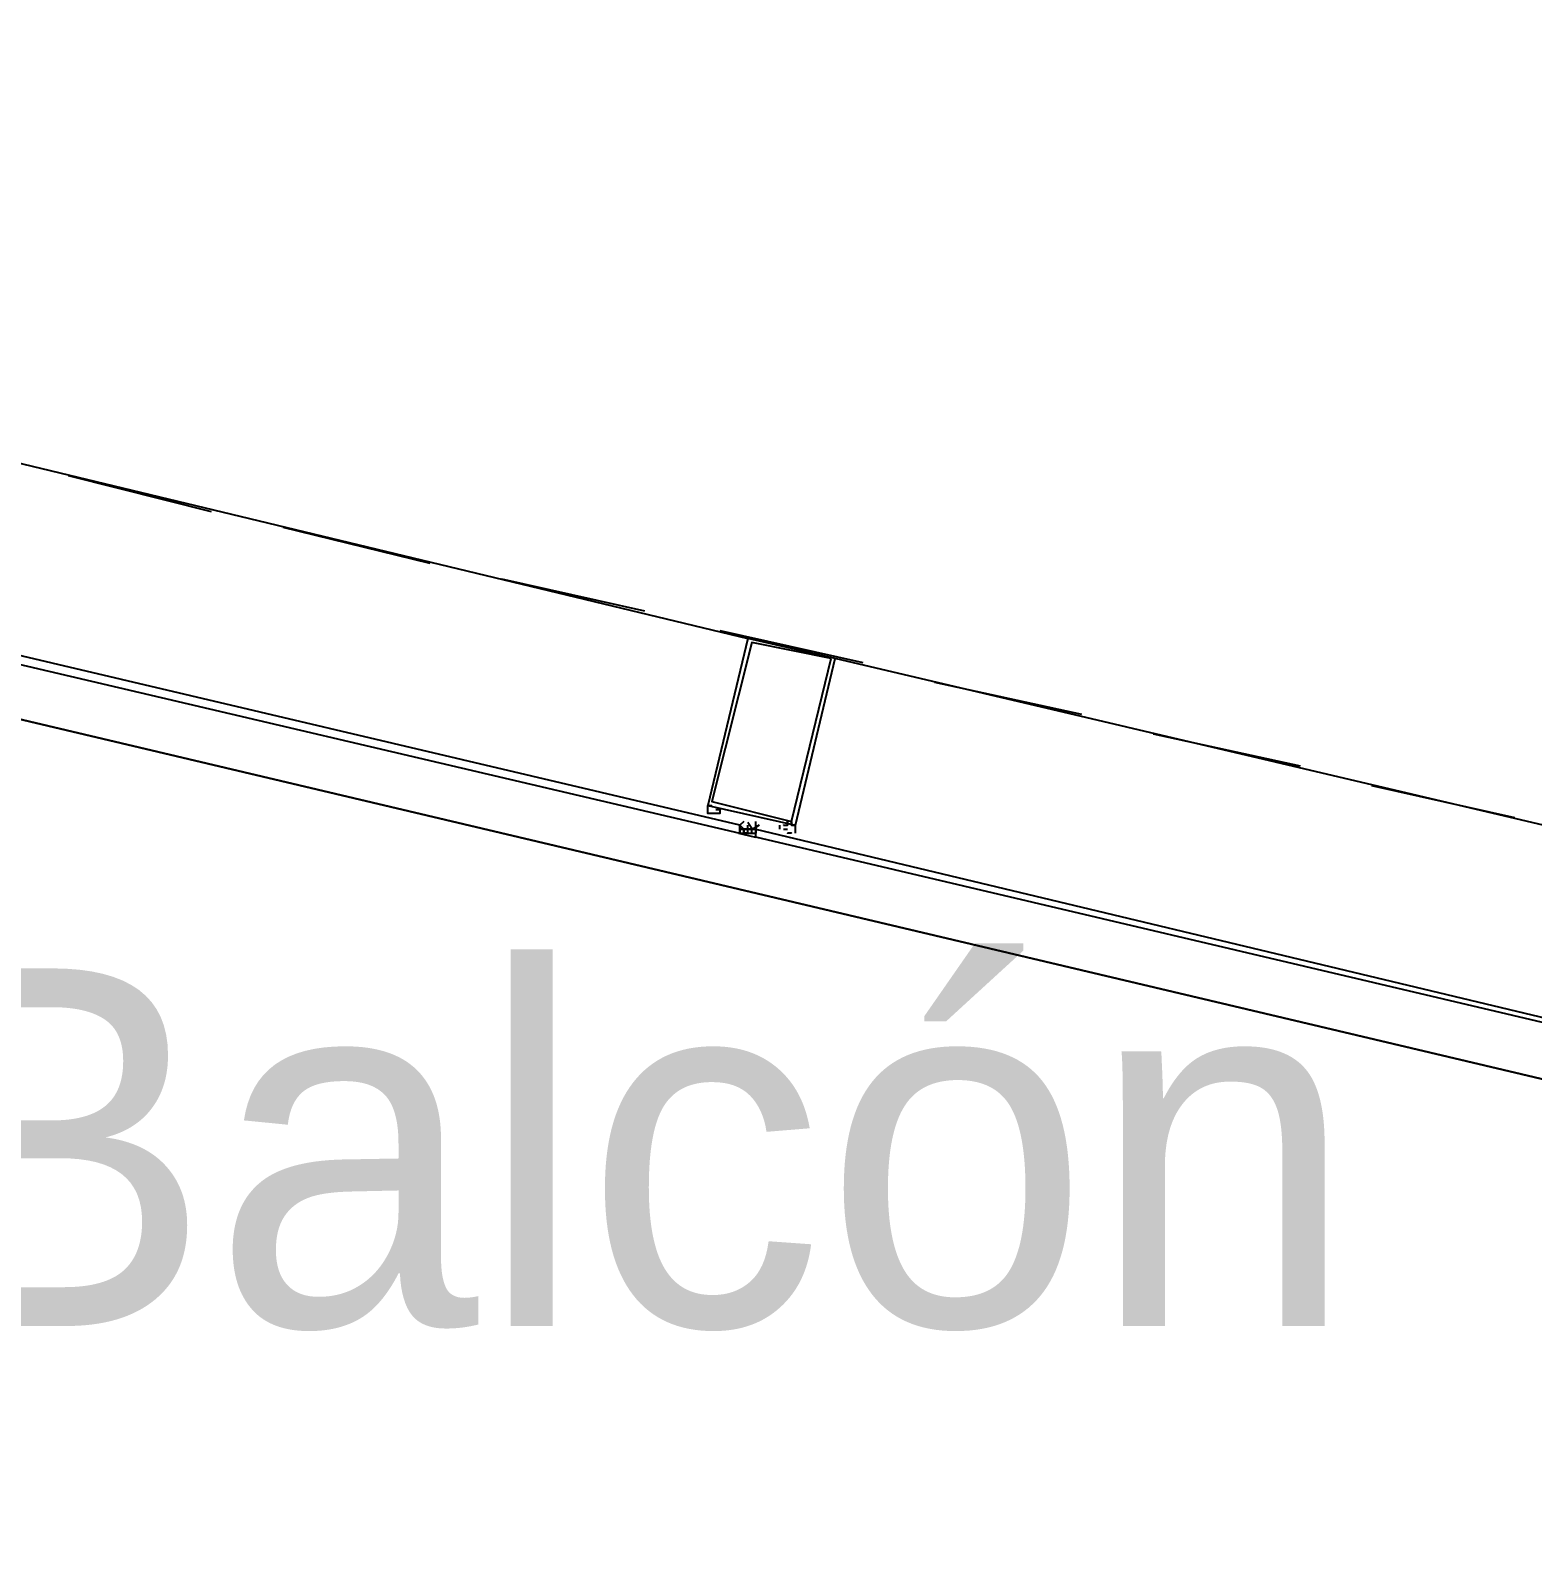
# Model space of a CAD drawing. Header units: feet. Extents: x -84 to 198, y -22 to 181.
# Drawn here: x 125.21 to 130.25, y 88.21 to 93.32 of the extents above; entities that cross this region are included whole.
import ezdxf
from ezdxf.enums import TextEntityAlignment as Align

# ---------------------------------------------------------------- set-up
doc = ezdxf.new("R2010")
doc.units = ezdxf.units.FT
doc.layers.add('A-LINEA', color=7, linetype='CONTINUOUS')
doc.layers.add('A-NOMBRE-ESPACIO', color=2, linetype='CONTINUOUS')

msp = doc.modelspace()

# ---------------------------------------------------------------- linework, layer by layer
at = {"layer": 'A-LINEA'}
for p, q in [((125.0667, 91.8978), (127.6133, 91.2844)), ((125.3333, 91.8311), (125.8133, 91.7111)), ((126.0533, 91.6578), (126.5467, 91.5378)), ((126.7867, 91.4844), (127.2667, 91.3778)), ((127.52, 91.3111), (128, 91.2044)), ((130.4533, 90.6178), (127.9067, 91.2178)), ((128.24, 91.1378), (128.7333, 91.0311)), ((128.9733, 90.9644), (129.4667, 90.8578)), ((129.7067, 90.7911), (130.1867, 90.6844)), ((127.4933, 90.7244), (127.4933, 90.7244)), ((127.4933, 90.7244), (127.4933, 90.7244)), ((127.6, 90.6711), (127.6, 90.6711)), ((127.6, 90.6711), (127.6, 90.6711)), ((127.6, 90.6711), (127.6, 90.6711)), ((127.6, 90.6711), (127.6, 90.6711)), ((127.6, 90.6711), (127.6, 90.6711)), ((127.6, 90.6711), (127.6, 90.6711)), ((127.6, 90.6711), (127.6, 90.6711)), ((127.6, 90.6711), (127.6, 90.6711)), ((127.6403, 90.6173), (127.5839, 90.6306)), ((127.5867, 90.6578), (127.5867, 90.6578)), ((127.5867, 90.6578), (127.5867, 90.6578)), ((127.5867, 90.6578), (127.5867, 90.6578)), ((127.5867, 90.6578), (127.5867, 90.6578)), ((127.6, 90.6444), (127.5867, 90.6578)), ((127.5867, 90.6578), (127.5867, 90.6578)), ((127.5867, 90.6444), (127.5867, 90.6444)), ((127.5867, 90.6444), (127.6, 90.6444)), ((127.5867, 90.6444), (127.5867, 90.6444)), ((127.5867, 90.6444), (127.5867, 90.6444)), ((127.5867, 90.6444), (127.5867, 90.6444)), ((127.5867, 90.6444), (127.5867, 90.6444)), ((127.5867, 90.6444), (127.5867, 90.6444)), ((127.5867, 90.6444), (127.5867, 90.6444)), ((127.5867, 90.6444), (127.6, 90.6444)), ((127.5867, 90.6444), (127.5867, 90.6444)), ((127.5867, 90.6444), (127.5867, 90.6444)), ((127.5867, 90.6444), (127.5867, 90.6444)), ((127.5867, 90.6444), (127.5867, 90.6444)), ((127.5867, 90.6444), (127.5867, 90.6444)), ((127.5867, 90.6444), (127.5867, 90.6444)), ((127.5867, 90.6444), (127.5867, 90.6444)), ((127.5867, 90.6444), (127.5867, 90.6444)), ((127.6, 90.6444), (127.5867, 90.6444)), ((127.5867, 90.6311), (127.5867, 90.6311)), ((127.5867, 90.6311), (127.5867, 90.6311)), ((127.5867, 90.6311), (127.5867, 90.6311)), ((127.5867, 90.6311), (127.6, 90.6311)), ((127.5867, 90.6311), (127.5867, 90.6311)), ((127.5867, 90.6311), (127.5867, 90.6311)), ((127.5867, 90.6311), (127.5867, 90.6311)), ((127.5867, 90.6311), (127.5867, 90.6311)), ((127.5867, 90.6311), (127.5867, 90.6311)), ((127.6, 90.6578), (127.6, 90.6578)), ((127.6, 90.6578), (127.6, 90.6578)), ((127.6, 90.6578), (127.6, 90.6578)), ((127.6, 90.6578), (127.6, 90.6578)), ((127.6, 90.6578), (127.6, 90.6578)), ((127.6, 90.6578), (127.6, 90.6578)), ((127.6, 90.6578), (127.6, 90.6578)), ((127.6, 90.6578), (127.6, 90.6578)), ((127.6, 90.6578), (127.6, 90.6578)), ((127.6, 90.6578), (127.6, 90.6578)), ((127.6, 90.6578), (127.6, 90.6578)), ((127.6, 90.6578), (127.6, 90.6578)), ((127.6, 90.6578), (127.6, 90.6578)), ((127.6, 90.6578), (127.6, 90.6578)), ((127.6, 90.6578), (127.6, 90.6578)), ((127.6, 90.6578), (127.6, 90.6578)), ((127.6, 90.6578), (127.6, 90.6578)), ((127.6, 90.6578), (127.6, 90.6578)), ((127.6, 90.6578), (127.6, 90.6578)), ((127.6, 90.6578), (127.6, 90.6578)), ((127.6, 90.6578), (127.6, 90.6578)), ((127.6, 90.6444), (127.6, 90.6444)), ((127.6, 90.6444), (127.6133, 90.6444)), ((127.6, 90.6311), (127.6, 90.6444)), ((127.6, 90.6444), (127.6, 90.6444)), ((127.6, 90.6444), (127.6, 90.6444)), ((127.6, 90.6311), (127.6, 90.6444)), ((127.6, 90.6444), (127.6, 90.6444)), ((127.6, 90.6444), (127.6, 90.6444)), ((127.6, 90.6444), (127.6, 90.6444)), ((127.6, 90.6444), (127.6, 90.6444)), ((127.6, 90.6444), (127.6, 90.6444)), ((127.6, 90.6444), (127.6, 90.6444)), ((127.6, 90.6444), (127.6, 90.6444)), ((127.6, 90.6444), (127.6, 90.6444)), ((127.6, 90.6444), (127.6, 90.6311)), ((127.6, 90.6444), (127.6, 90.6444)), ((127.6, 90.6444), (127.6, 90.6444)), ((127.6133, 90.6444), (127.6, 90.6444)), ((127.6133, 90.6444), (127.6, 90.6444)), ((127.6, 90.6444), (127.6, 90.6444)), ((127.6, 90.6444), (127.6, 90.6444)), ((127.6, 90.6444), (127.6, 90.6444)), ((127.6, 90.6444), (127.6, 90.6444)), ((127.6, 90.6444), (127.6, 90.6444)), ((127.6, 90.6444), (127.6, 90.6444)), ((127.6, 90.6311), (127.6, 90.6311)), ((127.6, 90.6311), (127.6133, 90.6311)), ((127.6, 90.6311), (127.6, 90.6311)), ((127.6, 90.6311), (127.6, 90.6311)), ((127.6133, 90.6311), (127.6, 90.6311)), ((127.6, 90.6311), (127.6, 90.6311)), ((127.6, 90.6311), (127.6, 90.6311)), ((127.6, 90.6311), (127.6, 90.6311)), ((127.6, 90.6311), (127.6, 90.6311)), ((127.6, 90.6311), (127.6, 90.6311)), ((127.6, 90.6311), (127.6, 90.6311)), ((127.6, 90.6311), (127.6, 90.6311)), ((127.6133, 90.6311), (127.6, 90.6311)), ((127.6, 90.6311), (127.6, 90.6311)), ((127.6133, 90.6578), (127.6133, 90.6578)), ((127.6133, 90.6444), (127.6133, 90.6578)), ((127.6133, 90.6444), (127.6133, 90.6444)), ((127.6133, 90.6444), (127.6133, 90.6444)), ((127.6133, 90.6444), (127.6133, 90.6444)), ((127.6133, 90.6444), (127.6133, 90.6444)), ((127.6133, 90.6444), (127.6133, 90.6444)), ((127.6133, 90.6444), (127.6133, 90.6444)), ((127.6133, 90.6444), (127.6133, 90.6444)), ((127.6133, 90.6444), (127.6133, 90.6444)), ((127.6133, 90.6444), (127.6133, 90.6444)), ((127.6133, 90.6444), (127.6133, 90.6444)), ((127.6133, 90.6444), (127.6133, 90.6444)), ((127.6133, 90.6311), (127.6133, 90.6444)), ((127.6133, 90.6444), (127.6133, 90.6444)), ((127.6133, 90.6444), (127.6133, 90.6444)), ((127.6133, 90.6444), (127.6267, 90.6444)), ((127.6133, 90.6444), (127.6133, 90.6444)), ((127.6133, 90.6444), (127.6133, 90.6444)), ((127.6133, 90.6444), (127.6133, 90.6444)), ((127.6133, 90.6444), (127.6133, 90.6444)), ((127.6133, 90.6444), (127.6133, 90.6444)), ((127.6133, 90.6444), (127.6133, 90.6444)), ((127.6133, 90.6444), (127.6133, 90.6444)), ((127.6267, 90.6444), (127.6133, 90.6444)), ((127.6133, 90.6444), (127.6133, 90.6444)), ((127.6133, 90.6444), (127.6133, 90.6444)), ((127.6133, 90.6444), (127.6133, 90.6444)), ((127.6133, 90.6444), (127.6133, 90.6444)), ((127.6133, 90.6444), (127.6133, 90.6444)), ((127.6133, 90.6444), (127.6133, 90.6444)), ((127.6133, 90.6444), (127.6133, 90.6444)), ((127.6133, 90.6311), (127.6267, 90.6311)), ((127.6133, 90.6311), (127.6133, 90.6311)), ((127.6133, 90.6311), (127.6133, 90.6311)), ((127.6133, 90.6311), (127.6133, 90.6311)), ((127.6133, 90.6311), (127.6133, 90.6311)), ((127.6133, 90.6311), (127.6133, 90.6311)), ((127.6133, 90.6311), (127.6133, 90.6311)), ((127.6133, 90.6311), (127.6133, 90.6311)), ((127.6133, 90.6311), (127.6133, 90.6311)), ((127.6133, 90.6311), (127.6133, 90.6311)), ((127.6133, 90.6311), (127.6133, 90.6311)), ((127.6133, 90.6311), (127.6133, 90.6311)), ((127.6133, 90.6311), (127.6133, 90.6311)), ((127.6133, 90.6311), (127.6133, 90.6311)), ((127.6133, 90.6311), (127.6133, 90.6311)), ((127.6133, 90.6311), (127.6133, 90.6311)), ((127.6133, 90.6311), (127.6133, 90.6311)), ((127.6133, 90.6311), (127.6133, 90.6311)), ((127.6267, 90.6444), (127.64, 90.6444)), ((127.6267, 90.6444), (127.6267, 90.6444)), ((127.6267, 90.6444), (127.6267, 90.6444)), ((127.6267, 90.6444), (127.6267, 90.6444)), ((127.6267, 90.6444), (127.6267, 90.6444)), ((127.6267, 90.6444), (127.6267, 90.6444)), ((127.6267, 90.6444), (127.6267, 90.6444)), ((127.6267, 90.6444), (127.6267, 90.6444)), ((127.6267, 90.6444), (127.6267, 90.6444)), ((127.6267, 90.6444), (127.6267, 90.6444)), ((127.6267, 90.6444), (127.6267, 90.6444)), ((127.6267, 90.6444), (127.6267, 90.6444)), ((127.6267, 90.6444), (127.6267, 90.6444)), ((127.6267, 90.6444), (127.6267, 90.6444)), ((127.6267, 90.6444), (127.6267, 90.6444)), ((127.6267, 90.6311), (127.6267, 90.6444)), ((127.6267, 90.6311), (127.6267, 90.6444)), ((127.6267, 90.6444), (127.6267, 90.6444)), ((127.6267, 90.6444), (127.6267, 90.6444)), ((127.6267, 90.6444), (127.6267, 90.6444)), ((127.6267, 90.6444), (127.6267, 90.6444)), ((127.6267, 90.6444), (127.6267, 90.6444)), ((127.6267, 90.6444), (127.6267, 90.6444)), ((127.6267, 90.6444), (127.6267, 90.6444)), ((127.6267, 90.6444), (127.6267, 90.6444)), ((127.6267, 90.6444), (127.6267, 90.6444)), ((127.6267, 90.6444), (127.6267, 90.6444)), ((127.6267, 90.6444), (127.6267, 90.6444)), ((127.6267, 90.6444), (127.6267, 90.6444)), ((127.6267, 90.6444), (127.6267, 90.6444)), ((127.6267, 90.6444), (127.6267, 90.6444)), ((127.6267, 90.6311), (127.6267, 90.6311)), ((127.6267, 90.6311), (127.6267, 90.6311)), ((127.6267, 90.6311), (127.6267, 90.6311)), ((127.6267, 90.6311), (127.6267, 90.6311)), ((127.6267, 90.6311), (127.6267, 90.6311)), ((127.6267, 90.6311), (127.64, 90.6311)), ((127.6267, 90.6311), (127.6267, 90.6311)), ((127.6267, 90.6311), (127.6267, 90.6311)), ((127.6267, 90.6311), (127.6267, 90.6311)), ((127.6267, 90.6311), (127.6267, 90.6311)), ((127.6267, 90.6311), (127.64, 90.6311)), ((127.6267, 90.6311), (127.6267, 90.6311)), ((127.6267, 90.6311), (127.6267, 90.6311)), ((127.6267, 90.6311), (127.6267, 90.6311)), ((127.6267, 90.6311), (127.6267, 90.6311)), ((127.6267, 90.6311), (127.6267, 90.6311)), ((127.6267, 90.6311), (127.6267, 90.6311)), ((127.6267, 90.6311), (127.6267, 90.6311)), ((127.6267, 90.6311), (127.6267, 90.6311)), ((127.6267, 90.6311), (127.6267, 90.6311)), ((127.6267, 90.6311), (127.6267, 90.6311)), ((127.6267, 90.6311), (127.6267, 90.6311)), ((127.6267, 90.6311), (127.6267, 90.6311)), ((127.6267, 90.6311), (127.6267, 90.6311)), ((127.6267, 90.6311), (127.6267, 90.6311)), ((127.6267, 90.6311), (127.6267, 90.6311)), ((127.6267, 90.6311), (127.6267, 90.6311)), ((127.6267, 90.6311), (127.6267, 90.6311)), ((127.6267, 90.6311), (127.6267, 90.6311)), ((127.6267, 90.6311), (127.6267, 90.6311)), ((127.6267, 90.6311), (127.6267, 90.6311)), ((127.6267, 90.6311), (127.6267, 90.6311)), ((127.6267, 90.6178), (127.6267, 90.6178)), ((127.6267, 90.6178), (127.6267, 90.6178)), ((127.6267, 90.6178), (127.6267, 90.6178)), ((127.64, 90.6578), (127.64, 90.6578)), ((127.64, 90.6578), (127.64, 90.6578)), ((127.64, 90.6578), (127.64, 90.6578)), ((127.64, 90.6578), (127.64, 90.6578)), ((127.64, 90.6578), (127.64, 90.6578)), ((127.64, 90.6578), (127.64, 90.6578)), ((127.64, 90.6578), (127.64, 90.6578)), ((127.64, 90.6578), (127.64, 90.6578)), ((127.64, 90.6578), (127.64, 90.6578)), ((127.64, 90.6578), (127.64, 90.6578)), ((127.64, 90.6444), (127.64, 90.6578)), ((127.64, 90.6578), (127.64, 90.6578)), ((127.64, 90.6578), (127.64, 90.6578)), ((127.64, 90.6578), (127.64, 90.6578)), ((127.64, 90.6578), (127.64, 90.6578)), ((127.64, 90.6444), (127.64, 90.6444)), ((127.64, 90.6311), (127.64, 90.6444)), ((127.64, 90.6444), (127.64, 90.6444)), ((127.64, 90.6444), (127.64, 90.6444)), ((127.64, 90.6444), (127.64, 90.6444)), ((127.64, 90.6444), (127.64, 90.6444)), ((127.64, 90.6444), (127.64, 90.6444)), ((127.64, 90.6444), (127.64, 90.6444)), ((127.64, 90.6444), (127.64, 90.6444)), ((127.64, 90.6444), (127.64, 90.6311)), ((127.64, 90.6444), (127.64, 90.6444)), ((127.64, 90.6444), (127.64, 90.6444)), ((127.64, 90.6444), (127.64, 90.6444)), ((127.64, 90.6444), (127.64, 90.6444)), ((127.64, 90.6444), (127.64, 90.6444)), ((127.64, 90.6311), (127.64, 90.6311)), ((127.64, 90.6311), (127.64, 90.6311)), ((127.64, 90.6311), (127.64, 90.6311)), ((127.64, 90.6311), (127.64, 90.6311)), ((127.64, 90.6311), (127.64, 90.6311)), ((127.64, 90.6311), (127.64, 90.6311)), ((127.64, 90.6311), (127.64, 90.6311)), ((127.64, 90.6311), (127.64, 90.6311)), ((127.64, 90.6311), (127.64, 90.6311)), ((127.64, 90.6178), (127.64, 90.6178)), ((127.64, 90.6178), (127.64, 90.6178)), ((127.72, 90.6578), (127.72, 90.6444)), ((127.7333, 90.6444), (127.7467, 90.6444)), ((127.7733, 90.6311), (127.7733, 90.6578))]:
    msp.add_line(p, q, dxfattribs=at)
for points in [[(142.72, 107.0711), (135.88, 108.6844), (131.36, 89.5511), (124.5867, 91.1511), (124.4, 90.3378), (121.8, 90.9511), (121.3333, 88.9511), (118.2, 75.6978), (129.9467, 72.9244)], [(124.5867, 91.1511), (131.36, 89.5511), (135.2667, 106.0978)], [(124.8, 91.2844), (127.5867, 90.6311), (127.5867, 90.6444), (127.5867, 90.6578), (124.8133, 91.3111), (124.8, 91.3111), (124.8, 91.2978), (124.8, 91.2844)], [(127.9067, 91.2178), (127.6133, 91.2844), (127.48, 90.7244), (127.7733, 90.6578), (127.9067, 91.2178)], [(127.8933, 91.2178), (127.6267, 91.2711), (127.4933, 90.7378), (127.76, 90.6711), (127.8933, 91.2178)], [(127.5067, 90.6978), (127.4933, 90.6978), (127.4933, 90.6978), (127.48, 90.6978), (127.48, 90.6978), (127.48, 90.6978), (127.48, 90.7244), (127.48, 90.7244), (127.4933, 90.7244), (127.4933, 90.7244), (127.4933, 90.7244), (127.4933, 90.7244), (127.4933, 90.7244), (127.4933, 90.7244)], [(127.5067, 90.7244), (127.5067, 90.7244), (127.5067, 90.7244), (127.5067, 90.7244), (127.5067, 90.7244), (127.5067, 90.7244), (127.5067, 90.7244)], [(127.5067, 90.7244), (127.5067, 90.7244), (127.5067, 90.7244)], [(127.5067, 90.7111), (127.52, 90.7111), (127.52, 90.7111), (127.52, 90.6978), (127.52, 90.6978), (127.5067, 90.6978), (127.5067, 90.6978)], [(127.6, 90.6711), (127.5867, 90.6578), (127.5867, 90.6444), (127.5867, 90.6311)], [(127.6136, 90.6679), (127.6293, 90.6449), (127.6528, 90.6598)], [(127.64, 90.6178), (127.64, 90.6311), (127.64, 90.6444), (127.64, 90.6578), (127.64, 90.6711)], [(127.7333, 90.6578), (127.7333, 90.6578), (127.7467, 90.6578), (127.7467, 90.6578), (127.7467, 90.6711), (127.7467, 90.6711), (127.7467, 90.6711), (127.7467, 90.6711)], [(127.7467, 90.6711), (127.7467, 90.6578), (127.7467, 90.6578)], [(127.76, 90.6711), (127.76, 90.6711), (127.76, 90.6578), (127.76, 90.6578), (127.76, 90.6578), (127.76, 90.6578), (127.76, 90.6578), (127.76, 90.6578), (127.7733, 90.6578)], [(127.76, 90.6578), (127.76, 90.6711), (127.76, 90.6711)], [(127.6133, 90.6444), (127.6, 90.6444), (127.5867, 90.6444)], [(127.6267, 90.6311), (127.6267, 90.6444), (127.64, 90.6444)], [(127.64, 90.6578), (127.64, 90.6444), (127.64, 90.6578)], [(127.64, 90.6578), (127.64, 90.6444), (127.64, 90.6578), (127.64, 90.6444)], [(130.4133, 89.9644), (127.64, 90.6178), (127.64, 90.6311), (127.64, 90.6444), (130.4267, 89.9778), (130.4267, 89.9644), (130.4133, 89.9644)], [(127.7333, 90.6444), (127.7333, 90.6444), (127.7333, 90.6444), (127.7333, 90.6444)], [(127.76, 90.6311), (127.76, 90.6311), (127.76, 90.6311), (127.7467, 90.6311), (127.7467, 90.6311)]]:
    msp.add_lwpolyline(points, dxfattribs=at)

# ---------------------------------------------------------------- texts
at = {"layer": 'A-NOMBRE-ESPACIO'}
msp.add_text('Balcón', height=1.2, dxfattribs=at).set_placement((127.2, 88.9778), align=Align.CENTER)

doc.saveas('drawing.dxf')
